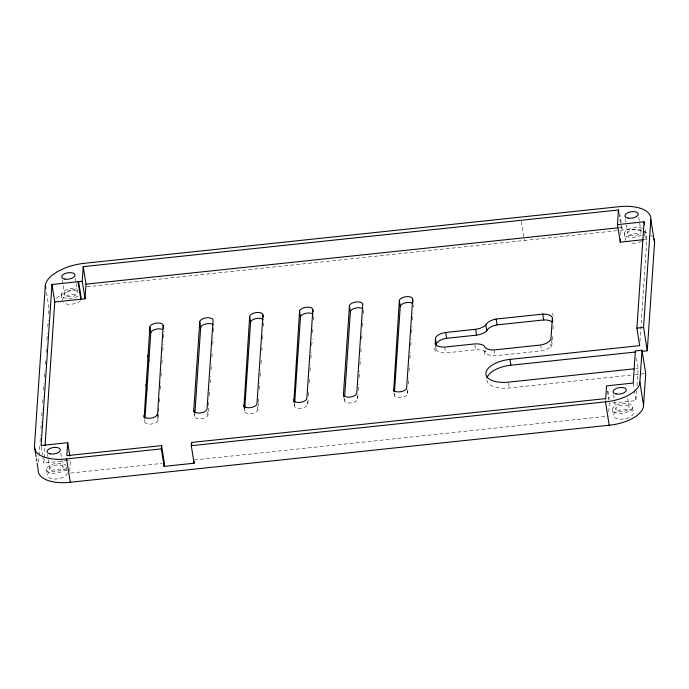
<?xml version="1.0" encoding="UTF-8"?>
<svg xmlns="http://www.w3.org/2000/svg" width="689" height="689" viewBox="0 0 689 689"><rect width="100%" height="100%" fill="white"/><g stroke="black" fill="none" stroke-linecap="round" stroke-linejoin="round"><path stroke-width="0.52" stroke-dasharray="3.44 2.58" d="M38.653 462.009L39.023 456.643M39.092 455.567L39.747 445.912M40.031 441.615L40.47 435.181M40.901 428.739L41.34 422.305M41.779 415.863L42.21 409.421M42.649 402.987L43.08 396.545M43.519 390.103L43.95 383.67M44.389 377.227L44.819 370.785M45.259 364.352L45.62 358.986M46.051 352.544L46.49 346.102M46.921 339.668L47.36 333.226M47.791 326.784L48.23 320.351M48.661 313.908L49.031 308.543L46.508 292.618M67.289 460.553L43.872 463.034L44.165 458.736M44.234 457.668L44.957 446.928M69.744 471.181L70.485 460.218L68.357 460.441M158.883 408.379L158.091 420.126A6.718 3.195 -9 0 1 151.218 424.079A6.718 3.195 -9 0 1 144.785 421.53L144.923 419.446M159.314 401.963L159.676 396.623M160.184 389.147L160.615 382.739M161.054 376.332L161.484 369.924M161.915 363.516L162.346 357.109M162.785 350.701L163.215 344.293M163.646 337.886L164.077 331.478M208.853 402.023L207.983 414.838A6.718 3.195 -9 0 1 201.11 418.8A6.718 3.195 -9 0 1 194.686 416.251L194.823 414.115M209.284 395.615L209.723 389.207M210.154 382.8L210.584 376.392M211.015 369.984L211.454 363.577M211.885 357.169L212.246 351.829M212.755 344.354L213.185 337.946M213.616 331.538L213.978 326.198A6.718 3.195 -9 0 0 213.805 325.38M258.315 403.151L257.884 409.559A6.718 3.195 -9 0 1 251.011 413.521A6.718 3.195 -9 0 1 244.578 410.971L244.793 407.767M258.392 402.083L258.823 395.675M259.253 389.268L259.684 382.86M260.123 376.452L260.554 370.045M260.985 363.637L261.346 358.297M261.854 350.822L262.216 345.482M262.647 339.074L263.009 333.734M263.517 326.259L263.878 320.91A6.718 3.195 -9 0 0 263.706 320.101M308.069 400.008L307.776 404.279A6.718 3.195 -9 0 1 300.904 408.232A6.718 3.195 -9 0 1 294.479 405.683L294.616 403.547M308.362 395.736L308.646 391.464M309.223 382.92L309.585 377.581M310.016 371.173L310.455 364.765M310.885 358.358L311.316 351.95M311.747 345.533L312.186 339.126M312.617 332.718L313.047 326.31M313.478 319.903L313.771 315.631M357.97 394.728L357.677 399A6.718 3.195 -9 0 1 350.804 402.953A6.718 3.195 -9 0 1 344.371 400.404L344.517 398.268M358.254 390.456L358.685 384.049M359.124 377.641L359.555 371.225M359.985 364.817L360.416 358.409M360.855 352.001L361.217 346.662M361.716 339.186L362.156 332.778M362.586 326.371L363.017 319.963M363.447 313.555L363.671 310.351M407.862 389.44L407.578 393.712A6.718 3.195 -9 0 1 400.705 397.674A6.718 3.195 -9 0 1 394.272 395.124L394.409 392.988M408.224 384.1L408.655 377.693M409.085 371.285L409.524 364.877M409.955 358.469L410.386 352.062M410.825 345.654L411.255 339.246M411.686 332.839L412.117 326.431M412.556 320.023L412.987 313.616M413.417 307.208L413.564 305.072M552.449 336.465L551.872 344.913A11.877 5.65 -9 0 1 541.563 350.847L494.995 355.782A11.877 5.65 -9 0 1 485.349 351.958A12.152 5.779 -9 0 0 475.582 349.762L445.645 352.932A11.851 5.641 -9 0 1 435.999 349.108L436.266 345.206M552.948 329.066L553.301 323.778A11.877 5.65 -9 0 0 553.103 323.201M608.783 411.884L609.352 403.392L635.964 400.576L636.619 390.93M620.746 234.82L621.237 227.499L619.282 215.14M636.981 385.564L638.143 368.417L636.507 358.108M639.969 341.348L646.859 239.324L645.068 227.99M56.334 298.216L61.106 294.961L68.728 291.335A38.92 18.508 -9 0 1 77.478 288.553M619.101 227.732L621.237 227.499M86.831 286.779L619.187 230.436M620.255 230.315L622.382 230.092A33.046 15.718 -9 0 1 642.561 231.211M644.732 239.548L646.859 239.324M636.016 368.641L638.143 368.417M486.839 380.044A23.521 11.188 -9 0 0 509.335 387.985L634.001 374.79M635.06 374.678L644.654 373.662M70.674 473.059L162.225 463.37M194.289 459.976L608.49 416.13M644.353 231.392L645.274 237.231M638.737 217.319L641.028 231.745A6.718 3.195 -9 0 1 630.857 235.621A6.718 3.195 -9 0 1 631.236 229.988A6.718 3.195 -9 0 1 641.028 231.745M625.44 218.732L626.249 223.882M626.413 224.907L627.722 233.149M624.398 233.502L625.319 239.341M619.695 213.108L621.547 224.786M621.711 225.846L622.382 230.092M633.191 383.058L634.173 389.242M634.336 390.275L635.964 400.576M632.468 407.259A10.077 4.797 -9 0 1 617.215 413.073A10.077 4.797 -9 0 1 617.783 404.624A10.077 4.797 -9 0 1 632.468 407.259L633.398 413.099A10.077 4.797 -9 0 1 618.145 418.912A10.077 4.797 -9 0 1 618.713 410.463A10.077 4.797 -9 0 1 633.398 413.099M627.679 398.337L629.143 407.612A6.718 3.195 -9 0 1 618.972 411.488A6.718 3.195 -9 0 1 619.359 405.855A6.718 3.195 -9 0 1 629.143 407.612M613.554 394.599L614.536 400.783M614.7 401.808L615.837 409.025M612.512 409.378L613.434 415.217M607.956 390.973L609.257 399.215M607.397 391.033L608.861 400.3M605.717 398.612L606.044 400.671M552.707 313.064L553.172 315.984M550.95 339.074L551.872 344.913M550.623 343.957L551.544 349.797M521.229 221.376L524.251 240.478M540.641 345.017L541.563 350.847M508.56 383.118L509.335 387.985M494.073 349.943L494.995 355.782M485.039 350.012L485.349 351.958M484.091 351.002L485.013 356.833M474.816 344.896L475.582 349.762M444.724 347.092L445.645 352.932M435.534 346.188L435.999 349.108M434.742 348.152L435.672 353.991M407.113 390.792L407.578 393.712M393.962 393.178L394.272 395.124M357.212 396.08L357.677 399M343.906 397.484L344.371 400.404M307.32 401.36L307.776 404.279M294.014 402.764L294.479 405.683M257.419 406.639L257.884 409.559M244.113 408.052L244.578 410.971M207.527 411.919L207.983 414.838M194.22 413.331L194.686 416.251M157.626 417.207L158.091 420.126M144.475 419.584L144.785 421.53M75.506 278.33L76.152 282.456M76.315 283.48L77.788 292.756A6.718 3.195 -9 0 1 67.617 296.632A6.718 3.195 -9 0 1 67.996 290.999A6.718 3.195 -9 0 1 77.788 292.756M62.199 279.743L64.482 294.16M61.157 294.513L61.924 299.379M66.454 467.176L67.221 472.043M60.839 453.104L63.121 467.53A6.718 3.195 -9 0 1 52.95 471.397A6.718 3.195 -9 0 1 53.337 465.764A6.718 3.195 -9 0 1 63.121 467.53M47.532 454.507L48.187 458.633M48.351 459.666L49.815 468.933M46.49 469.287L47.412 475.126M41.262 446.55L42.563 454.792M42.727 455.825L43.872 463.034M643.397 231.452A33.046 15.718 -9 0 1 648.53 233.571M650.821 235.095A33.046 15.718 -9 0 1 652.595 236.818M80.535 300.826A10.077 4.797 -9 0 1 63.25 302.652M62.079 300.352A10.077 4.797 -9 0 1 77.332 294.548M77.96 296.158A10.077 4.797 -9 0 1 64.465 297.872A10.077 4.797 -9 0 1 63.147 291.525A10.077 4.797 -9 0 1 76.41 288.708M644.103 234.932A10.077 4.797 -9 0 1 644.852 238.532M641.459 241.348A10.077 4.797 -9 0 1 630.022 243.045M625.578 240.573A10.077 4.797 -9 0 1 629.488 235.061A10.077 4.797 -9 0 1 640.572 233.537M641.201 235.156A10.077 4.797 -9 0 1 626.516 236.396A10.077 4.797 -9 0 1 628.919 229.058A10.077 4.797 -9 0 1 643.181 229.093M67.376 473.016A10.077 4.797 -9 0 1 52.881 478.941A10.077 4.797 -9 0 1 51.236 471.009A10.077 4.797 -9 0 1 67.117 471.784M66.023 468.477A10.077 4.797 -9 0 1 50.478 472.835A10.077 4.797 -9 0 1 51.02 464.842A10.077 4.797 -9 0 1 66.196 465.945"/><path stroke-width="1.03" d="M36.129 456.781L34.45 446.171L45.328 285.186A38.92 18.508 -9 0 1 51.356 275.85L57.402 271.604L65.033 267.978A38.92 18.508 -9 0 1 83.128 263.431L618.688 206.734A33.046 15.718 -9 0 1 650.847 219.481L654.55 242.829L647.255 350.779L641.924 351.347M618.791 212.048L618.464 209.99L83.231 266.643L82.249 281.276L51.976 284.479L41.099 445.516L67.711 442.7L69.83 456.092M45.035 445.861L54.758 301.997L51.976 284.479M67.711 442.7L66.833 455.653L161.579 445.628L164.352 463.146L164.128 466.393L194.065 463.223L194.177 461.596M54.758 301.997L85.023 298.793L86.013 284.161L83.231 266.643M144.165 417.637L149.849 327.051A6.718 3.195 -9 0 1 156.722 323.089A6.718 3.195 -9 0 1 163.155 325.639L163.62 328.558M145 418.395L150.779 332.882L149.849 327.051M157.471 416.234L163.155 325.639M164.128 466.393L161.355 448.875L161.579 445.628M194.065 463.223L191.292 445.705L191.516 442.459L605.717 398.612L606.578 385.883L633.191 383.058L635.361 350.899L642.019 350.193L645.714 373.55L643.56 405.442A33.046 15.718 -9 0 1 609.197 425.225L70.312 482.266A33.046 15.718 -9 0 1 38.153 469.519L37.137 463.154M193.755 410.411L199.75 321.763A6.718 3.195 -9 0 1 206.622 317.81A6.718 3.195 -9 0 1 213.056 320.359L207.062 408.999A6.718 3.195 -9 0 1 200.189 412.961A6.718 3.195 -9 0 1 193.755 410.411L194.065 412.358M194.901 413.047L200.671 327.602L199.75 321.763M243.958 407.078L249.642 316.484A6.718 3.195 -9 0 1 256.515 312.53A6.718 3.195 -9 0 1 262.948 315.08L263.258 317.018M244.793 407.767L250.572 322.323L249.642 316.484M262.948 315.08L256.963 403.72A6.718 3.195 -9 0 1 250.09 407.681A6.718 3.195 -9 0 1 243.656 405.132M293.858 401.79L299.543 311.204A6.718 3.195 -9 0 1 306.416 307.242A6.718 3.195 -9 0 1 312.849 309.792L313.151 311.738M294.694 402.479L300.464 317.043L299.543 311.204M312.849 309.792L306.855 398.44A6.718 3.195 -9 0 1 299.982 402.393A6.718 3.195 -9 0 1 293.548 399.844M343.449 394.564L349.435 305.925A6.718 3.195 -9 0 1 356.308 301.963A6.718 3.195 -9 0 1 362.741 304.512L356.756 393.161A6.718 3.195 -9 0 1 349.883 397.114A6.718 3.195 -9 0 1 343.449 394.564L343.751 396.511M344.664 396.132L350.365 311.764L349.435 305.925M393.652 391.231L399.336 300.637A6.718 3.195 -9 0 1 406.209 296.683A6.718 3.195 -9 0 1 412.642 299.233L413.099 302.152M394.487 391.92L400.257 306.476L399.336 300.637M412.642 299.233L406.648 387.873A6.718 3.195 -9 0 1 399.775 391.834A6.718 3.195 -9 0 1 393.341 389.285M435.379 345.215L435.405 338.394A10.843 5.159 -9 0 1 445.714 332.46L475.651 329.29A12.023 5.719 -9 0 0 485.848 324.984A11.877 5.65 -9 0 1 496.158 319.05L542.725 314.115A11.877 5.65 -9 0 1 552.38 317.939L552.845 320.859M552.38 317.939L550.95 339.074A11.877 5.65 -9 0 1 540.641 345.017L494.073 349.943A11.877 5.65 -9 0 1 484.419 346.119A12.152 5.779 -9 0 0 474.661 343.923L444.724 347.092A11.851 5.641 -9 0 1 435.078 343.268M643.672 239.66L620.255 242.14L617.473 224.623L618.464 209.99M620.255 242.14L620.462 239.005M633.889 368.865L508.404 382.145A23.521 11.188 -9 0 1 485.891 373.223A23.521 11.188 -9 0 1 509.946 359.382L639.676 345.645L636.903 328.128L644.086 221.806L617.473 224.623M643.56 405.442L639.866 382.085L642.019 350.193M647.255 350.779L643.56 327.43L650.847 219.481M86.013 284.161L618.033 227.844M435.405 338.394L436.326 344.233A10.843 5.159 -9 0 1 446.636 338.299L476.573 335.13A12.023 5.719 -9 0 0 486.779 330.823A11.877 5.65 -9 0 1 497.088 324.889L543.655 319.954A11.877 5.65 -9 0 1 552.302 322.142M636.903 328.128L643.56 327.43M486.968 378.063A23.521 11.188 -9 0 1 510.868 365.222L635.534 352.019M34.45 446.171A33.046 15.718 -9 0 0 66.618 458.908L161.355 448.875M191.292 445.705L605.502 401.868A33.046 15.718 -9 0 0 639.866 382.085M644.086 221.806L644.577 224.898M605.502 401.868L609.197 425.225M542.725 314.115L543.655 319.954M509.946 359.382L510.868 365.222M496.158 319.05L497.088 324.889M485.848 324.984L486.779 330.823M475.651 329.29L476.573 335.13M445.714 332.46L446.636 338.299M191.516 442.459L191.843 444.517M147.954 355.093L148.876 360.933M145.973 384.367L146.903 390.207M82.249 281.276L85.023 298.793M78.589 281.663L81.371 299.181M78.038 281.723L80.811 299.241M45.328 285.186L45.836 288.372M66.618 458.908L70.312 482.266M36.465 458.908L36.801 461.027M157.17 414.287A6.718 3.195 -9 0 1 150.297 418.24A6.718 3.195 -9 0 1 143.863 415.691M250.572 322.323A6.718 3.195 -9 0 1 255.714 318.662A6.718 3.195 -9 0 1 263.095 319.386M200.671 327.602A6.718 3.195 -9 0 1 205.813 323.942A6.718 3.195 -9 0 1 213.194 324.665M300.464 317.043A6.718 3.195 -9 0 1 305.606 313.374A6.718 3.195 -9 0 1 312.987 314.098M653.818 238.704A33.046 15.718 -9 0 1 654.55 242.829M150.779 332.882A6.718 3.195 -9 0 1 155.085 329.445A6.718 3.195 -9 0 1 162.285 329.385M350.365 311.764A6.718 3.195 -9 0 1 355.507 308.095A6.718 3.195 -9 0 1 362.888 308.818M400.257 306.476A6.718 3.195 -9 0 1 405.399 302.815A6.718 3.195 -9 0 1 412.78 303.539M616.199 393.97A6.718 3.195 -9 0 0 626.37 390.095A6.718 3.195 -9 0 0 616.577 388.338A6.718 3.195 -9 0 0 616.199 393.97M628.084 218.103A6.718 3.195 -9 0 0 638.255 214.227A6.718 3.195 -9 0 0 628.463 212.47A6.718 3.195 -9 0 0 628.084 218.103M64.844 279.114A6.718 3.195 -9 0 0 75.015 275.238A6.718 3.195 -9 0 0 65.222 273.481A6.718 3.195 -9 0 0 64.844 279.114M50.176 453.887A6.718 3.195 -9 0 0 60.348 450.012A6.718 3.195 -9 0 0 50.564 448.255A6.718 3.195 -9 0 0 50.176 453.887"/></g></svg>
